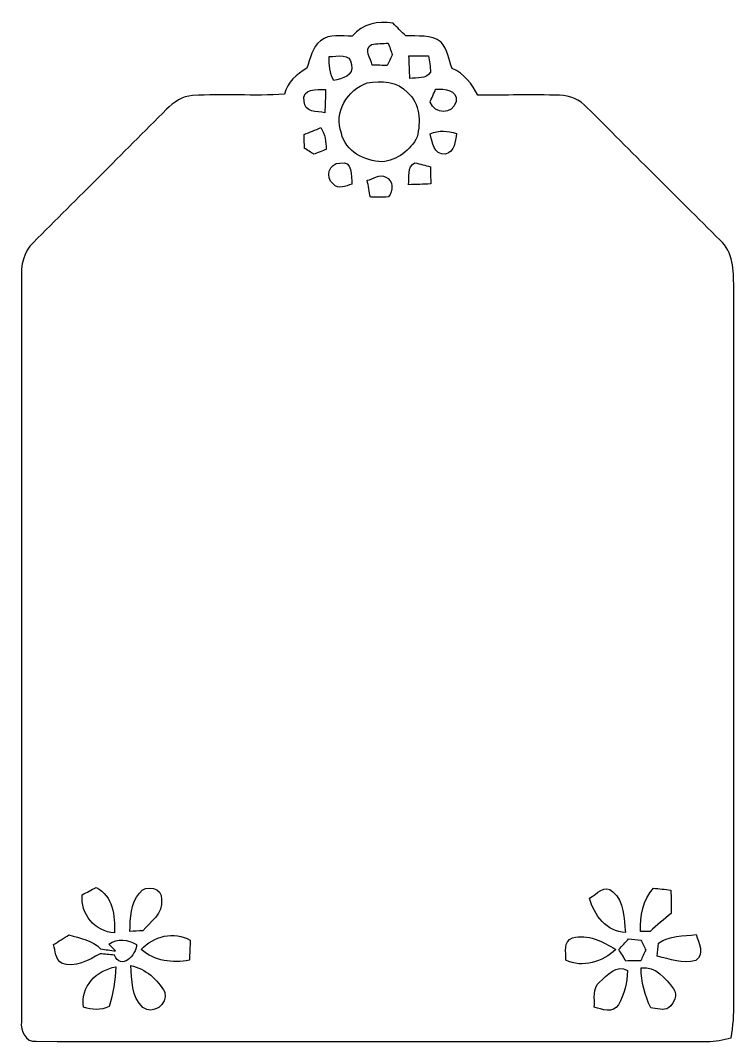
# Model space of a CAD drawing. Header units: centimetres. Extents: x -7.1 to 7, y -7.3 to 7.3.
# Drawn here: x 1.07 to 7.04, y -7.19 to 1.35 of the extents above; entities that cross this region are included whole.
import ezdxf

# ---------------------------------------------------------------- set-up
doc = ezdxf.new("R2010")
doc.units = ezdxf.units.CM
doc.header["$MEASUREMENT"] = 0
doc.layers.add('Camada 1', color=7, linetype='Continuous')

msp = doc.modelspace()

# ---------------------------------------------------------------- linework, layer by layer
at = {"layer": 'Camada 1', "color": 151}
for points, knots in [([(3.84352, 1.21496), (3.9303, 1.31621), (4.05482, 1.34549), (4.18358, 1.32221), (4.18358, 1.32221), (4.21852, 1.28693), (4.25379, 1.25201), (4.28941, 1.21708), (4.28941, 1.21708), (4.3882, 1.21214), (4.50144, 1.22943), (4.5854, 1.16416), (4.5854, 1.16416), (4.63868, 1.10348), (4.6496, 1.01847), (4.67747, 0.94509), (4.67747, 0.94509), (4.77626, 0.89958), (4.8447, 0.81597), (4.89267, 0.72036), (4.89267, 0.72036), (5.12022, 0.72143), (5.34775, 0.72636), (5.57494, 0.72036), (5.57494, 0.72036), (5.66137, 0.72036), (5.74357, 0.68192), (5.80284, 0.61948), (5.80284, 0.61948), (6.17361, 0.24977), (6.54297, -0.12171), (6.91515, -0.49001), (6.91515, -0.49001), (7.02522, -0.58773), (7.02875, -0.74329), (7.02944, -0.87948), (7.02944, -0.87948), (7.0305, -2.77354), (7.0298, -4.6676), (7.0298, -6.56166), (7.0298, -6.56166), (7.02627, -6.75922), (7.04461, -6.95854), (7.00758, -7.15398), (7.00758, -7.15398), (6.94231, -7.17161), (6.87563, -7.18609), (6.8079, -7.18538), (6.8079, -7.18538), (4.93959, -7.18114), (3.07092, -7.18609), (1.20261, -7.18326), (1.20261, -7.18326), (1.11478, -7.19349), (1.07173, -7.09329), (1.07914, -7.01957), (1.07914, -7.01957), (1.0802, -4.95017), (1.07809, -2.88079), (1.0802, -0.81138), (1.0802, -0.81138), (1.07456, -0.70202), (1.09643, -0.58632), (1.18004, -0.5087), (1.18004, -0.5087), (1.55081, -0.13828), (1.92193, 0.23213), (2.292, 0.60325), (2.292, 0.60325), (2.35162, 0.66145), (2.42393, 0.71402), (2.51001, 0.7179), (2.51001, 0.7179), (2.76577, 0.73447), (3.02224, 0.71191), (3.278, 0.72848), (3.278, 0.72848), (3.29881, 0.83114), (3.3796, 0.895), (3.46428, 0.9465), (3.46428, 0.9465), (3.49425, 1.02551), (3.50555, 1.12289), (3.57893, 1.17544), (3.57893, 1.17544), (3.65337, 1.23718), (3.75496, 1.2125), (3.84352, 1.21496)], [0, 0, 0, 0, 0.0434783, 0.0434783, 0.0434783, 0.0434783, 0.0869565, 0.0869565, 0.0869565, 0.0869565, 0.1304348, 0.1304348, 0.1304348, 0.1304348, 0.173913, 0.173913, 0.173913, 0.173913, 0.2173913, 0.2173913, 0.2173913, 0.2173913, 0.2608696, 0.2608696, 0.2608696, 0.2608696, 0.3043478, 0.3043478, 0.3043478, 0.3043478, 0.3478261, 0.3478261, 0.3478261, 0.3478261, 0.3913043, 0.3913043, 0.3913043, 0.3913043, 0.4347826, 0.4347826, 0.4347826, 0.4347826, 0.4782609, 0.4782609, 0.4782609, 0.4782609, 0.5217391, 0.5217391, 0.5217391, 0.5217391, 0.5652174, 0.5652174, 0.5652174, 0.5652174, 0.6086957, 0.6086957, 0.6086957, 0.6086957, 0.6521739, 0.6521739, 0.6521739, 0.6521739, 0.6956522, 0.6956522, 0.6956522, 0.6956522, 0.7391304, 0.7391304, 0.7391304, 0.7391304, 0.7826087, 0.7826087, 0.7826087, 0.7826087, 0.826087, 0.826087, 0.826087, 0.826087, 0.8695652, 0.8695652, 0.8695652, 0.8695652, 0.9130435, 0.9130435, 0.9130435, 0.9130435, 1, 1, 1, 1]), ([(4.00332, 1.1444), (4.00332, 1.1444), (4.00332, 1.1444), (4.00332, 1.1444), (4.00332, 1.1444), (3.93488, 1.10137), (3.99944, 1.02904), (4.01002, 0.97189), (4.01002, 0.97189), (4.04142, 0.97119), (4.10386, 0.97013), (4.13526, 0.96979), (4.13526, 0.96979), (4.14584, 0.99236), (4.16665, 1.03716), (4.17724, 1.05974), (4.17724, 1.05974), (4.16913, 1.08374), (4.1522, 1.13205), (4.14372, 1.15605), (4.14372, 1.15605), (4.0968, 1.15322), (4.04953, 1.15217), (4.00332, 1.1444)], [0, 0, 0, 0, 0.1428571, 0.1428571, 0.1428571, 0.1428571, 0.2857143, 0.2857143, 0.2857143, 0.2857143, 0.4285714, 0.4285714, 0.4285714, 0.4285714, 0.5714286, 0.5714286, 0.5714286, 0.5714286, 0.7142857, 0.7142857, 0.7142857, 0.7142857, 1, 1, 1, 1]), ([(3.64912, 1.04386), (3.64912, 1.04386), (3.64912, 1.04386), (3.64912, 1.04386), (3.64912, 1.04386), (3.64912, 0.97508), (3.65441, 0.90594), (3.68793, 0.8442), (3.68793, 0.8442), (3.75708, 0.86042), (3.86045, 0.88089), (3.83821, 0.97649), (3.83821, 0.97649), (3.82729, 1.07843), (3.71934, 1.0421), (3.64912, 1.04386)], [0, 0, 0, 0, 0.2, 0.2, 0.2, 0.2, 0.4, 0.4, 0.4, 0.4, 0.6, 0.6, 0.6, 0.6, 1, 1, 1, 1]), ([(4.31694, 1.04951), (4.31694, 1.04951), (4.31694, 1.04951), (4.31694, 1.04951), (4.31694, 1.04951), (4.31906, 0.98672), (4.32152, 0.92392), (4.32435, 0.86113), (4.32435, 0.86113), (4.38291, 0.87066), (4.46051, 0.8509), (4.4965, 0.91369), (4.4965, 0.91369), (4.49579, 0.95956), (4.49014, 1.00507), (4.47957, 1.04951), (4.47957, 1.04951), (4.42524, 1.04951), (4.37091, 1.04951), (4.31694, 1.04951)], [0, 0, 0, 0, 0.1666667, 0.1666667, 0.1666667, 0.1666667, 0.3333333, 0.3333333, 0.3333333, 0.3333333, 0.5, 0.5, 0.5, 0.5, 0.6666667, 0.6666667, 0.6666667, 0.6666667, 1, 1, 1, 1]), ([(3.44099, 0.66957), (3.44099, 0.66957), (3.44099, 0.66957), (3.44099, 0.66957), (3.44099, 0.66957), (3.4417, 0.57784), (3.54999, 0.58525), (3.6135, 0.57467), (3.6135, 0.57467), (3.61667, 0.63923), (3.61914, 0.70343), (3.62091, 0.76799), (3.62091, 0.76799), (3.54929, 0.76975), (3.41841, 0.78034), (3.44099, 0.66957)], [0, 0, 0, 0, 0.2, 0.2, 0.2, 0.2, 0.4, 0.4, 0.4, 0.4, 0.6, 0.6, 0.6, 0.6, 1, 1, 1, 1]), ([(3.9684, 0.82303), (3.9684, 0.82303), (3.9684, 0.82303), (3.9684, 0.82303), (3.9684, 0.82303), (3.80434, 0.76975), (3.68582, 0.57326), (3.75214, 0.40498), (3.75214, 0.40498), (3.78459, 0.25118), (3.94723, 0.17003), (4.09222, 0.16474), (4.09222, 0.16474), (4.21604, 0.17709), (4.33069, 0.26141), (4.38502, 0.37253), (4.38502, 0.37253), (4.41501, 0.49812), (4.41218, 0.65334), (4.30459, 0.74224), (4.30459, 0.74224), (4.22239, 0.8396), (4.08445, 0.84561), (3.9684, 0.82303)], [0, 0, 0, 0, 0.1428571, 0.1428571, 0.1428571, 0.1428571, 0.2857143, 0.2857143, 0.2857143, 0.2857143, 0.4285714, 0.4285714, 0.4285714, 0.4285714, 0.5714286, 0.5714286, 0.5714286, 0.5714286, 0.7142857, 0.7142857, 0.7142857, 0.7142857, 1, 1, 1, 1]), ([(4.53955, 0.77045), (4.53955, 0.77045), (4.53955, 0.77045), (4.53955, 0.77045), (4.53955, 0.77045), (4.52754, 0.74365), (4.50427, 0.69003), (4.49262, 0.66321), (4.49262, 0.66321), (4.53354, 0.56232), (4.67854, 0.55597), (4.71028, 0.6671), (4.71028, 0.6671), (4.7251, 0.77011), (4.61115, 0.77364), (4.53955, 0.77045)], [0, 0, 0, 0, 0.2, 0.2, 0.2, 0.2, 0.4, 0.4, 0.4, 0.4, 0.6, 0.6, 0.6, 0.6, 1, 1, 1, 1]), ([(3.44204, 0.3937), (3.44204, 0.3937), (3.44204, 0.3937), (3.44204, 0.3937), (3.44204, 0.3937), (3.4424, 0.36442), (3.44311, 0.30621), (3.44346, 0.27693), (3.44346, 0.27693), (3.46287, 0.26492), (3.50237, 0.24058), (3.52178, 0.22825), (3.52178, 0.22825), (3.54787, 0.23847), (3.59974, 0.25822), (3.62549, 0.26811), (3.62549, 0.26811), (3.62232, 0.33126), (3.61702, 0.39582), (3.58069, 0.44979), (3.58069, 0.44979), (3.53447, 0.4311), (3.48826, 0.41239), (3.44204, 0.3937)], [0, 0, 0, 0, 0.1428571, 0.1428571, 0.1428571, 0.1428571, 0.2857143, 0.2857143, 0.2857143, 0.2857143, 0.4285714, 0.4285714, 0.4285714, 0.4285714, 0.5714286, 0.5714286, 0.5714286, 0.5714286, 0.7142857, 0.7142857, 0.7142857, 0.7142857, 1, 1, 1, 1]), ([(4.49474, 0.39933), (4.49474, 0.39933), (4.49474, 0.39933), (4.49474, 0.39933), (4.49474, 0.39933), (4.51026, 0.32878), (4.52261, 0.22189), (4.62104, 0.22859), (4.62104, 0.22859), (4.69935, 0.24835), (4.70429, 0.33619), (4.71452, 0.40075), (4.71452, 0.40075), (4.64185, 0.42298), (4.566, 0.43039), (4.49474, 0.39933)], [0, 0, 0, 0, 0.2, 0.2, 0.2, 0.2, 0.4, 0.4, 0.4, 0.4, 0.6, 0.6, 0.6, 0.6, 1, 1, 1, 1]), ([(3.6837, -0.0201), (3.6837, -0.0201), (3.6837, -0.0201), (3.6837, -0.0201), (3.6837, -0.0201), (3.72674, -0.07231), (3.78741, -0.03457), (3.83998, -0.02363), (3.83998, -0.02363), (3.83504, 0.04234), (3.84598, 0.18167), (3.74049, 0.1538), (3.74049, 0.1538), (3.64842, 0.15592), (3.61385, 0.03174), (3.6837, -0.0201)], [0, 0, 0, 0, 0.2, 0.2, 0.2, 0.2, 0.4, 0.4, 0.4, 0.4, 0.6, 0.6, 0.6, 0.6, 1, 1, 1, 1]), ([(4.31375, -0.0268), (4.31375, -0.0268), (4.31375, -0.0268), (4.31375, -0.0268), (4.31375, -0.0268), (4.37549, -0.02504), (4.43688, -0.02258), (4.49896, -0.0201), (4.49896, -0.0201), (4.49791, 0.0275), (4.49721, 0.07513), (4.4965, 0.12242), (4.4965, 0.12242), (4.45347, 0.13511), (4.41006, 0.14639), (4.36667, 0.15662), (4.36667, 0.15662), (4.29823, 0.1203), (4.32328, 0.03598), (4.31375, -0.0268)], [0, 0, 0, 0, 0.1666667, 0.1666667, 0.1666667, 0.1666667, 0.3333333, 0.3333333, 0.3333333, 0.3333333, 0.5, 0.5, 0.5, 0.5, 0.6666667, 0.6666667, 0.6666667, 0.6666667, 1, 1, 1, 1]), ([(3.9684, 0.01023), (3.9684, 0.01023), (3.9684, 0.01023), (3.9684, 0.01023), (3.9684, 0.01023), (3.97686, -0.03703), (3.98568, -0.08466), (3.9945, -0.13229), (3.9945, -0.13229), (4.04459, -0.13194), (4.09539, -0.1337), (4.14584, -0.12805), (4.14584, -0.12805), (4.18677, -0.07972), (4.18958, 0.01057), (4.12255, 0.03668), (4.12255, 0.03668), (4.07387, 0.07055), (4.01884, 0.01693), (3.9684, 0.01023)], [0, 0, 0, 0, 0.1666667, 0.1666667, 0.1666667, 0.1666667, 0.3333333, 0.3333333, 0.3333333, 0.3333333, 0.5, 0.5, 0.5, 0.5, 0.6666667, 0.6666667, 0.6666667, 0.6666667, 1, 1, 1, 1]), ([(2.06691, -5.94465), (2.06691, -5.94465), (2.06691, -5.94465), (2.06691, -5.94465), (2.06691, -5.94465), (1.98966, -6.03284), (1.99036, -6.15492), (1.98508, -6.26463), (1.98508, -6.26463), (2.0207, -6.26321), (2.05668, -6.2618), (2.09267, -6.26039), (2.09267, -6.26039), (2.159, -6.18489), (2.26659, -6.1147), (2.2493, -5.99968), (2.2493, -5.99968), (2.26659, -5.8995), (2.11278, -5.87021), (2.06691, -5.94465)], [0, 0, 0, 0, 0.1666667, 0.1666667, 0.1666667, 0.1666667, 0.3333333, 0.3333333, 0.3333333, 0.3333333, 0.5, 0.5, 0.5, 0.5, 0.6666667, 0.6666667, 0.6666667, 0.6666667, 1, 1, 1, 1]), ([(5.82541, -5.9884), (5.82541, -5.9884), (5.82541, -5.9884), (5.82541, -5.9884), (5.82541, -5.9884), (5.86281, -6.12846), (5.9683, -6.26957), (6.12527, -6.27308), (6.12527, -6.27308), (6.11152, -6.15772), (6.11893, -6.01415), (6.01944, -5.93407), (6.01944, -5.93407), (5.95347, -5.86563), (5.88291, -5.95488), (5.82541, -5.9884)], [0, 0, 0, 0, 0.2, 0.2, 0.2, 0.2, 0.4, 0.4, 0.4, 0.4, 0.6, 0.6, 0.6, 0.6, 1, 1, 1, 1]), ([(1.5882, -5.95877), (1.5882, -5.95877), (1.5882, -5.95877), (1.5882, -5.95877), (1.5882, -5.95877), (1.56703, -6.11964), (1.69827, -6.26674), (1.85702, -6.27732), (1.85702, -6.27732), (1.86231, -6.13516), (1.84784, -5.9683), (1.70285, -5.89808), (1.70285, -5.89808), (1.66475, -5.91819), (1.6263, -5.93865), (1.5882, -5.95877)], [0, 0, 0, 0, 0.2, 0.2, 0.2, 0.2, 0.4, 0.4, 0.4, 0.4, 0.6, 0.6, 0.6, 0.6, 1, 1, 1, 1]), ([(6.35847, -5.90337), (6.35847, -5.90337), (6.35847, -5.90337), (6.35847, -5.90337), (6.35847, -5.90337), (6.26816, -6.00216), (6.2484, -6.13587), (6.25193, -6.26497), (6.25193, -6.26497), (6.27133, -6.26497), (6.31048, -6.26463), (6.33024, -6.26463), (6.33024, -6.26463), (6.3881, -6.21312), (6.44735, -6.16303), (6.50804, -6.1147), (6.50804, -6.1147), (6.50804, -6.04943), (6.50699, -5.98416), (6.50416, -5.91925), (6.50416, -5.91925), (6.45548, -5.91397), (6.40679, -5.90868), (6.35847, -5.90337)], [0, 0, 0, 0, 0.1428571, 0.1428571, 0.1428571, 0.1428571, 0.2857143, 0.2857143, 0.2857143, 0.2857143, 0.4285714, 0.4285714, 0.4285714, 0.4285714, 0.5714286, 0.5714286, 0.5714286, 0.5714286, 0.7142857, 0.7142857, 0.7142857, 0.7142857, 1, 1, 1, 1]), ([(1.34832, -6.3747), (1.34832, -6.3747), (1.34832, -6.3747), (1.34832, -6.3747), (1.34832, -6.3747), (1.36418, -6.42796), (1.36207, -6.49569), (1.41464, -6.53062), (1.41464, -6.53062), (1.52788, -6.56978), (1.64146, -6.50875), (1.73637, -6.45159), (1.73637, -6.45159), (1.77623, -6.45442), (1.81609, -6.45829), (1.85632, -6.46289), (1.85632, -6.46289), (1.91169, -6.59377), (2.04082, -6.46677), (2.04152, -6.37329), (2.04152, -6.37329), (1.96778, -6.33201), (1.88419, -6.32071), (1.81081, -6.37222), (1.81081, -6.37222), (1.81081, -6.37222), (1.86655, -6.42832), (1.86655, -6.42832), (1.86655, -6.42832), (1.82457, -6.42301), (1.78293, -6.41738), (1.74166, -6.41139), (1.74166, -6.41139), (1.67393, -6.33552), (1.5681, -6.32354), (1.47672, -6.29425), (1.47672, -6.29425), (1.43369, -6.32107), (1.391, -6.34787), (1.34832, -6.3747)], [0, 0, 0, 0, 0.0909091, 0.0909091, 0.0909091, 0.0909091, 0.1818182, 0.1818182, 0.1818182, 0.1818182, 0.2727273, 0.2727273, 0.2727273, 0.2727273, 0.3636364, 0.3636364, 0.3636364, 0.3636364, 0.4545455, 0.4545455, 0.4545455, 0.4545455, 0.5454545, 0.5454545, 0.5454545, 0.5454545, 0.6363636, 0.6363636, 0.6363636, 0.6363636, 0.7272727, 0.7272727, 0.7272727, 0.7272727, 0.8181818, 0.8181818, 0.8181818, 0.8181818, 1, 1, 1, 1]), ([(2.08068, -6.41631), (2.08068, -6.41631), (2.08068, -6.41631), (2.08068, -6.41631), (2.08068, -6.41631), (2.19145, -6.51333), (2.34314, -6.53238), (2.4832, -6.50487), (2.4832, -6.50487), (2.48532, -6.44947), (2.48742, -6.39409), (2.49025, -6.33871), (2.49025, -6.33871), (2.35584, -6.25897), (2.18157, -6.30414), (2.08068, -6.41631)], [0, 0, 0, 0, 0.2, 0.2, 0.2, 0.2, 0.4, 0.4, 0.4, 0.4, 0.6, 0.6, 0.6, 0.6, 1, 1, 1, 1]), ([(5.62609, -6.5038), (5.62609, -6.5038), (5.62609, -6.5038), (5.62609, -6.5038), (5.62609, -6.5038), (5.76545, -6.57472), (5.93548, -6.51932), (6.04343, -6.41561), (6.04343, -6.41561), (5.93794, -6.35105), (5.80848, -6.28297), (5.68289, -6.3193), (5.68289, -6.3193), (5.6021, -6.34753), (5.63138, -6.43924), (5.62609, -6.5038)], [0, 0, 0, 0, 0.2, 0.2, 0.2, 0.2, 0.4, 0.4, 0.4, 0.4, 0.6, 0.6, 0.6, 0.6, 1, 1, 1, 1]), ([(6.40079, -6.3634), (6.40079, -6.3634), (6.40079, -6.3634), (6.40079, -6.3634), (6.40079, -6.3634), (6.39621, -6.39938), (6.39304, -6.43536), (6.39127, -6.47171), (6.39127, -6.47171), (6.49534, -6.49851), (6.60471, -6.53591), (6.713, -6.50769), (6.713, -6.50769), (6.78814, -6.4523), (6.7384, -6.35987), (6.71476, -6.29214), (6.71476, -6.29214), (6.60858, -6.30237), (6.49145, -6.29778), (6.40079, -6.3634)], [0, 0, 0, 0, 0.1666667, 0.1666667, 0.1666667, 0.1666667, 0.3333333, 0.3333333, 0.3333333, 0.3333333, 0.5, 0.5, 0.5, 0.5, 0.6666667, 0.6666667, 0.6666667, 0.6666667, 1, 1, 1, 1]), ([(6.15102, -6.32741), (6.15102, -6.32741), (6.15102, -6.32741), (6.15102, -6.32741), (6.15102, -6.32741), (6.12386, -6.35669), (6.09669, -6.38632), (6.06989, -6.41631), (6.06989, -6.41631), (6.08471, -6.44031), (6.11399, -6.48864), (6.1288, -6.51262), (6.1288, -6.51262), (6.17007, -6.51121), (6.21171, -6.5105), (6.25369, -6.50945), (6.25369, -6.50945), (6.26392, -6.48757), (6.28438, -6.44384), (6.29462, -6.42196), (6.29462, -6.42196), (6.28473, -6.40079), (6.26463, -6.35847), (6.25474, -6.3373), (6.25474, -6.3373), (6.21982, -6.33377), (6.18525, -6.3306), (6.15102, -6.32741)], [0, 0, 0, 0, 0.125, 0.125, 0.125, 0.125, 0.25, 0.25, 0.25, 0.25, 0.375, 0.375, 0.375, 0.375, 0.5, 0.5, 0.5, 0.5, 0.625, 0.625, 0.625, 0.625, 0.75, 0.75, 0.75, 0.75, 1, 1, 1, 1]), ([(1.59914, -6.89715), (1.59914, -6.89715), (1.59914, -6.89715), (1.59914, -6.89715), (1.59914, -6.89715), (1.6697, -6.92114), (1.74412, -6.9275), (1.81186, -6.89222), (1.81186, -6.89222), (1.84714, -6.78532), (1.86619, -6.67385), (1.8676, -6.56166), (1.8676, -6.56166), (1.70992, -6.58636), (1.56774, -6.72923), (1.59914, -6.89715)], [0, 0, 0, 0, 0.2, 0.2, 0.2, 0.2, 0.4, 0.4, 0.4, 0.4, 0.6, 0.6, 0.6, 0.6, 1, 1, 1, 1]), ([(1.9946, -6.55002), (1.9946, -6.55002), (1.9946, -6.55002), (1.9946, -6.55002), (1.9946, -6.55002), (2.00235, -6.66891), (1.99743, -6.81389), (2.09373, -6.90033), (2.09373, -6.90033), (2.17805, -6.96701), (2.30152, -6.87351), (2.27753, -6.77333), (2.27753, -6.77333), (2.21755, -6.66574), (2.11701, -6.57718), (1.9946, -6.55002)], [0, 0, 0, 0, 0.2, 0.2, 0.2, 0.2, 0.4, 0.4, 0.4, 0.4, 0.6, 0.6, 0.6, 0.6, 1, 1, 1, 1]), ([(5.90937, -6.68867), (5.90937, -6.68867), (5.90937, -6.68867), (5.90937, -6.68867), (5.90937, -6.68867), (5.84729, -6.74051), (5.87058, -6.82837), (5.86422, -6.89892), (5.86422, -6.89892), (5.9316, -6.91515), (6.01873, -6.95359), (6.06672, -6.87882), (6.06672, -6.87882), (6.1154, -6.79272), (6.14009, -6.69113), (6.14257, -6.5927), (6.14257, -6.5927), (6.05367, -6.53379), (5.97041, -6.63363), (5.90937, -6.68867)], [0, 0, 0, 0, 0.1666667, 0.1666667, 0.1666667, 0.1666667, 0.3333333, 0.3333333, 0.3333333, 0.3333333, 0.5, 0.5, 0.5, 0.5, 0.6666667, 0.6666667, 0.6666667, 0.6666667, 1, 1, 1, 1]), ([(6.25651, -6.56943), (6.25651, -6.56943), (6.25651, -6.56943), (6.25651, -6.56943), (6.25651, -6.56943), (6.25369, -6.68655), (6.28896, -6.79838), (6.33589, -6.90457), (6.33589, -6.90457), (6.38598, -6.90633), (6.44243, -6.93313), (6.48864, -6.90138), (6.48864, -6.90138), (6.52709, -6.86364), (6.57048, -6.79484), (6.52533, -6.74582), (6.52533, -6.74582), (6.46041, -6.65726), (6.37892, -6.55496), (6.25651, -6.56943)], [0, 0, 0, 0, 0.1666667, 0.1666667, 0.1666667, 0.1666667, 0.3333333, 0.3333333, 0.3333333, 0.3333333, 0.5, 0.5, 0.5, 0.5, 0.6666667, 0.6666667, 0.6666667, 0.6666667, 1, 1, 1, 1])]:
    msp.add_open_spline(points, degree=3, knots=knots, dxfattribs=at)

doc.saveas('drawing.dxf')
